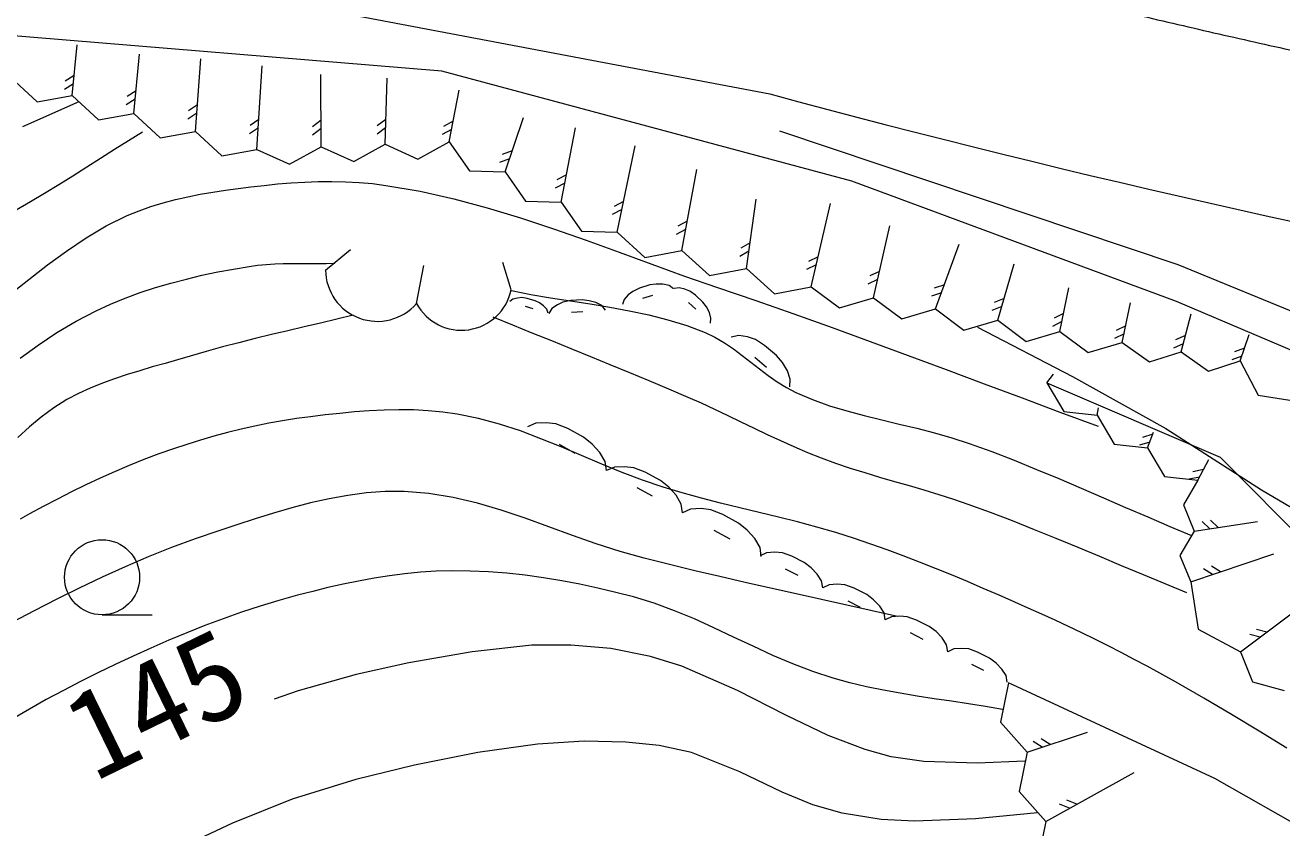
# Model space of a CAD drawing. Units: millimetres, scale not verified. Extents: x 40000 to 680000, y 20000 to 380000.
# Drawn here: x 206833 to 225637, y 262668 to 274683 of the extents above; entities that cross this region are included whole.
import ezdxf
from ezdxf.enums import TextEntityAlignment as Align

# ---------------------------------------------------------------- set-up
doc = ezdxf.new("R2010")
doc.units = ezdxf.units.MM
doc.header["$LTSCALE"] = 1000
doc.linetypes.add('CHAIN', pattern=[18.5, 12, -1.5, 3.5, -1.5])
doc.layers.add('M-BGD', color=7, linetype='Continuous', lineweight=13)
doc.layers.add('M-BMK', color=2, linetype='CHAIN', lineweight=13)
doc.styles.add('ＭＳ ゴシック', font='')
doc.styles.get('ＭＳ ゴシック').set_extended_font_data('MS Gothic')

msp = doc.modelspace()

# ---------------------------------------------------------------- linework, layer by layer
at = {"layer": 'M-BGD'}
for p, q in [((207353, 275669), (217975, 273653)), ((213070, 273992), (206348, 274547)), ((207539, 273629), (207612, 274386)), ((208460, 273360), (208545, 274250)), ((209381, 273091), (209461, 274177)), ((210302, 272822), (210380, 274072)), ((219203, 272346), (213070, 273992)), ((206617, 273898), (207011, 273533)), ((207556, 273806), (207422, 273719)), ((207568, 273931), (207434, 273843)), ((211261, 272860), (211259, 273942)), ((212219, 272899), (212248, 273887)), ((207011, 273533), (207539, 273629)), ((207539, 273629), (207932, 273264)), ((208493, 273701), (208359, 273614)), ((213177, 272937), (213326, 273711)), ((206800, 273164), (207639, 273540)), ((208481, 273577), (208347, 273489)), ((209411, 273491), (209279, 273401)), ((207932, 273264), (208460, 273360)), ((208460, 273360), (208853, 272995)), ((209401, 273367), (209269, 273276)), ((210330, 273272), (210199, 273180)), ((211260, 273260), (211135, 273159)), ((212230, 273270), (212102, 273174)), ((213236, 273243), (213094, 273168)), ((214015, 272485), (214290, 273302)), ((208853, 272995), (209381, 273091)), ((209381, 273091), (209774, 272726)), ((210323, 273147), (210192, 273055)), ((211260, 273135), (211135, 273034)), ((212226, 273145), (212098, 273049)), ((213212, 273120), (213071, 273046)), ((214853, 272034), (215066, 273146)), ((224087, 271094), (218126, 273095)), ((210791, 272601), (211261, 272860)), ((211261, 272860), (211749, 272640)), ((211749, 272640), (212219, 272899)), ((212219, 272899), (212708, 272678)), ((212708, 272678), (213177, 272937)), ((213177, 272937), (213483, 272502)), ((215691, 271582), (215959, 272874)), ((209774, 272726), (210302, 272822)), ((210302, 272822), (210791, 272601)), ((214082, 272683), (213931, 272628)), ((214121, 272802), (213971, 272747)), ((213483, 272502), (214015, 272485)), ((214015, 272485), (214321, 272050)), ((216659, 271311), (216882, 272520)), ((214907, 272318), (214766, 272244)), ((214931, 272441), (214789, 272366)), ((224061, 270545), (219203, 272346)), ((214321, 272050), (214853, 272034)), ((214853, 272034), (215159, 271598)), ((215761, 271921), (215618, 271848)), ((215787, 272043), (215644, 271970)), ((217627, 271039), (217770, 272079)), ((218595, 270768), (218884, 272012)), ((216739, 271747), (216598, 271672)), ((215159, 271598), (215691, 271582)), ((215691, 271582), (216107, 271204)), ((216716, 271624), (216575, 271549)), ((219525, 270601), (219773, 271678)), ((217680, 271425), (217542, 271344)), ((220456, 270434), (220808, 271404)), ((211327, 271017), (211702, 271324)), ((216107, 271204), (216659, 271311)), ((216659, 271311), (217075, 270933)), ((217663, 271302), (217525, 271220)), ((218698, 271215), (218554, 271145)), ((212689, 270515), (212801, 271084)), ((214106, 270722), (213983, 271129)), ((217075, 270933), (217627, 271039)), ((217627, 271039), (218043, 270662)), ((218670, 271093), (218526, 271024)), ((219616, 270997), (219472, 270928)), ((221386, 270266), (221633, 271109)), ((231111, 268217), (224087, 271094)), ((216179, 270794), (216027, 270747)), ((216276, 270808), (216179, 270794)), ((216377, 270806), (216276, 270808)), ((216468, 270784), (216377, 270806)), ((216532, 270737), (216468, 270784)), ((219588, 270875), (219444, 270806)), ((220587, 270795), (220435, 270744)), ((214199, 270598), (214131, 270581)), ((214263, 270604), (214199, 270598)), ((214347, 270591), (214263, 270604)), ((214462, 270557), (214347, 270591)), ((215858, 270644), (215795, 270574)), ((215924, 270698), (215858, 270644)), ((216027, 270747), (215924, 270698)), ((216074, 270594), (216227, 270642)), ((216617, 270752), (216543, 270740)), ((216702, 270733), (216617, 270752)), ((216777, 270703), (216702, 270733)), ((216864, 270642), (216777, 270703)), ((216972, 270538), (216864, 270642)), ((218043, 270662), (218595, 270768)), ((218595, 270768), (219018, 270452)), ((219018, 270452), (219525, 270601)), ((219525, 270601), (219949, 270285)), ((220544, 270678), (220393, 270626)), ((221482, 270591), (221333, 270530)), ((222317, 270099), (222450, 270752)), ((214131, 270581), (214083, 270545)), ((214313, 270476), (214428, 270442)), ((214528, 270524), (214462, 270557)), ((214590, 270481), (214528, 270524)), ((214637, 270429), (214590, 270481)), ((214657, 270373), (214637, 270429)), ((214715, 270440), (214668, 270369)), ((214797, 270496), (214715, 270440)), ((214879, 270535), (214797, 270496)), ((214997, 270559), (214879, 270535)), ((215167, 270569), (214997, 270559)), ((215270, 270558), (215167, 270569)), ((215374, 270530), (215270, 270558)), ((215461, 270484), (215374, 270530)), ((215516, 270419), (215461, 270484)), ((215795, 270574), (215769, 270499)), ((216760, 270533), (216869, 270430)), ((217027, 270465), (216972, 270538)), ((217072, 270381), (217027, 270465)), ((219949, 270285), (220456, 270434)), ((220456, 270434), (220879, 270117)), ((221446, 270471), (221298, 270410)), ((223248, 269932), (223374, 270527)), ((232076, 267142), (224061, 270545)), ((215007, 270389), (215177, 270399)), ((217095, 270297), (217072, 270381)), ((217086, 270223), (217095, 270297)), ((220879, 270117), (221386, 270266)), ((221386, 270266), (221810, 269950)), ((222347, 270246), (222204, 270173)), ((222372, 270369), (222229, 270296)), ((224130, 269794), (224278, 270360)), ((217510, 270036), (217398, 270011)), ((217642, 270015), (217510, 270036)), ((221810, 269950), (222317, 270099)), ((222317, 270099), (222740, 269783)), ((223275, 270061), (223132, 269990)), ((223301, 270184), (223158, 270112)), ((224193, 270036), (224047, 269971)), ((225013, 269656), (225149, 270054)), ((217760, 269975), (217642, 270015)), ((217898, 269889), (217760, 269975)), ((218073, 269740), (217898, 269889)), ((222740, 269783), (223248, 269932)), ((223248, 269932), (223655, 269642)), ((224162, 269915), (224016, 269850)), ((225078, 269847), (224928, 269793)), ((217749, 269713), (217925, 269565)), ((218164, 269634), (218073, 269740)), ((223655, 269642), (224130, 269794)), ((224130, 269794), (224537, 269505)), ((224537, 269505), (225013, 269656)), ((225038, 269728), (224887, 269674)), ((225013, 269656), (225281, 269145)), ((218239, 269509), (218164, 269634)), ((218282, 269382), (218239, 269509)), ((218276, 269268), (218282, 269382)), ((222121, 269331), (222222, 269461)), ((222121, 269331), (224712, 268218)), ((222121, 269331), (222376, 268899)), ((225281, 269145), (225851, 269052)), ((222376, 268899), (222875, 268844)), ((222875, 268844), (222894, 268953)), ((214474, 268727), (214351, 268672)), ((214631, 268732), (214474, 268727)), ((214776, 268714), (214631, 268732)), ((214954, 268646), (214776, 268714)), ((222875, 268844), (223130, 268412)), ((215190, 268515), (214954, 268646)), ((223704, 268560), (223552, 268510)), ((223628, 268357), (223716, 268591)), ((214823, 268409), (215059, 268278)), ((215319, 268412), (215190, 268515)), ((215434, 268286), (215319, 268412)), ((223130, 268412), (223628, 268357)), ((223660, 268443), (223508, 268394)), ((223628, 268357), (223883, 267926)), ((215513, 268150), (215434, 268286)), ((215531, 268016), (215513, 268150)), ((224381, 267871), (224543, 268180)), ((226193, 266731), (224712, 268218)), ((215650, 268069), (215531, 268016)), ((215801, 268074), (215650, 268069)), ((215940, 268057), (215801, 268074)), ((216112, 267991), (215940, 268057)), ((216339, 267865), (216112, 267991)), ((224464, 268030), (224307, 267999)), ((216463, 267767), (216339, 267865)), ((223883, 267926), (224381, 267871)), ((224381, 267871), (224164, 267504)), ((224407, 267919), (224250, 267888)), ((215986, 267764), (216213, 267638)), ((216574, 267645), (216463, 267767)), ((216650, 267514), (216574, 267645)), ((216668, 267385), (216650, 267514)), ((216791, 267440), (216668, 267385)), ((216948, 267446), (216791, 267440)), ((217093, 267427), (216948, 267446)), ((217271, 267359), (217093, 267427)), ((224164, 267504), (224327, 267111)), ((217507, 267228), (217271, 267359)), ((217635, 267126), (217507, 267228)), ((224327, 267111), (225272, 267252)), ((224561, 267146), (224444, 267255)), ((224685, 267164), (224568, 267273)), ((217140, 267123), (217376, 266992)), ((217751, 267000), (217635, 267126)), ((224327, 267111), (224110, 266744)), ((217830, 266864), (217751, 267000)), ((217848, 266730), (217830, 266864)), ((217928, 266784), (217833, 266738)), ((218050, 266792), (217928, 266784)), ((218163, 266782), (218050, 266792)), ((218303, 266733), (218163, 266782)), ((218490, 266638), (218303, 266733)), ((224110, 266744), (224273, 266351)), ((224273, 266351), (225516, 266768)), ((218207, 266547), (218394, 266451)), ((218593, 266562), (218490, 266638)), ((218686, 266467), (218593, 266562)), ((218750, 266363), (218686, 266467)), ((224599, 266460), (224464, 266547)), ((224717, 266500), (224583, 266586)), ((218768, 266259), (218750, 266363)), ((218863, 266306), (218768, 266259)), ((218985, 266314), (218863, 266306)), ((219097, 266303), (218985, 266314)), ((219238, 266255), (219097, 266303)), ((224273, 266351), (224385, 265640)), ((219425, 266159), (219238, 266255)), ((219527, 266083), (219425, 266159)), ((219620, 265988), (219527, 266083)), ((225019, 265303), (226135, 266141)), ((219142, 266068), (219329, 265972)), ((219685, 265885), (219620, 265988)), ((207984, 265856), (208734, 265856)), ((219703, 265781), (219685, 265885)), ((219797, 265827), (219703, 265781)), ((219919, 265835), (219797, 265827)), ((220032, 265825), (219919, 265835)), ((220172, 265777), (220032, 265825)), ((220359, 265681), (220172, 265777)), ((220077, 265590), (220264, 265494)), ((220462, 265605), (220359, 265681)), ((220555, 265510), (220462, 265605)), ((224385, 265640), (225019, 265303)), ((225314, 265524), (225159, 265564)), ((225414, 265599), (225259, 265639)), ((220620, 265406), (220555, 265510)), ((220638, 265303), (220620, 265406)), ((220727, 265347), (220638, 265303)), ((220844, 265354), (220727, 265347)), ((220951, 265345), (220844, 265354)), ((221085, 265298), (220951, 265345)), ((221263, 265207), (221085, 265298)), ((221361, 265135), (221263, 265207)), ((225019, 265303), (225200, 264851)), ((220994, 265120), (221172, 265029)), ((221449, 265045), (221361, 265135)), ((221511, 264946), (221449, 265045)), ((221546, 264838), (221427, 264249)), ((221528, 264847), (221511, 264946)), ((224632, 263407), (221546, 264838)), ((225200, 264851), (225670, 264724)), ((221427, 264249), (221826, 263801)), ((221826, 263801), (222728, 264098)), ((222049, 263875), (221915, 263962)), ((222168, 263914), (222034, 264001)), ((221826, 263801), (221706, 263213)), ((222105, 262765), (223428, 263498)), ((227512, 261763), (224632, 263407)), ((221706, 263213), (222105, 262765)), ((222568, 263021), (222420, 263082)), ((222458, 262961), (222310, 263021)), ((222105, 262765), (221986, 262177))]:
    msp.add_line(p, q, dxfattribs=at)
for points in [[(208591, 273082), (208381, 272952), (208171, 272820), (207962, 272688), (207754, 272555), (207545, 272423), (207335, 272292), (207124, 272163), (206912, 272036), (206698, 271913)], [(206608, 270655), (206887, 270875), (207167, 271093), (207452, 271302), (207744, 271499), (208046, 271677), (208361, 271832), (208537, 271904), (208715, 271967), (208897, 272023), (209081, 272072), (209266, 272114), (209454, 272151), (209642, 272184), (209830, 272213), (210019, 272238), (210208, 272262), (210409, 272285), (210611, 272305), (210814, 272321), (211017, 272333), (211220, 272340), (211424, 272342), (211626, 272338), (211829, 272328), (212030, 272310), (212231, 272285), (212742, 272197), (213247, 272084), (213748, 271950), (214245, 271799), (214738, 271635), (215230, 271462), (215720, 271284), (216210, 271104), (216700, 270927), (217191, 270757), (217765, 270562), (218337, 270361), (218907, 270156), (219477, 269948), (220045, 269738), (220613, 269526), (221181, 269314), (221749, 269102), (222317, 268891), (222886, 268682)], [(206757, 269698), (207030, 269894), (207309, 270080), (207597, 270251), (207894, 270407), (208111, 270506), (208332, 270597), (208556, 270679), (208783, 270754), (209013, 270822), (209245, 270883), (209479, 270938), (209714, 270988), (209949, 271032), (210184, 271072), (210312, 271090), (210439, 271102), (210567, 271109), (210695, 271113), (210824, 271115), (210953, 271115), (211082, 271114), (211211, 271114), (211339, 271115), (211468, 271118)], [(214111, 270710), (214402, 270652), (214696, 270601), (214991, 270555), (215286, 270509), (215581, 270461), (215873, 270408), (216164, 270347), (216450, 270274), (216732, 270187), (217009, 270082), (217155, 270011), (217295, 269929), (217430, 269838), (217561, 269740), (217691, 269639), (217820, 269537), (217951, 269438), (218085, 269344), (218223, 269258), (218367, 269183), (218615, 269078), (218868, 268987), (219126, 268908), (219386, 268838), (219649, 268773), (219913, 268711), (220177, 268648), (220439, 268581), (220699, 268507), (220956, 268423), (221295, 268299), (221633, 268169), (221968, 268034), (222302, 267895), (222634, 267753), (222966, 267610), (223298, 267465), (223630, 267321), (223962, 267178), (224287, 267042)], [(211742, 270343), (211498, 270283), (211253, 270224), (211008, 270166), (210763, 270108), (210519, 270050), (210274, 269991), (210030, 269930), (209787, 269866), (209544, 269799), (209303, 269729), (209115, 269673), (208926, 269619), (208736, 269566), (208547, 269510), (208359, 269453), (208172, 269391), (207989, 269324), (207808, 269250), (207630, 269168), (207458, 269077), (207262, 268954), (207075, 268816), (206897, 268668), (206724, 268511)], [(213831, 270316), (214123, 270197), (214415, 270078), (214708, 269960), (215000, 269842), (215292, 269723), (215584, 269604), (215876, 269484), (216167, 269363), (216458, 269241), (216747, 269116), (216948, 269027), (217147, 268935), (217345, 268841), (217543, 268746), (217740, 268651), (217938, 268556), (218137, 268464), (218337, 268374), (218538, 268288), (218742, 268207), (218958, 268127), (219176, 268054), (219396, 267985), (219617, 267918), (219839, 267854), (220060, 267790), (220282, 267726), (220503, 267659), (220722, 267589), (220940, 267514), (221271, 267392), (221601, 267266), (221929, 267136), (222256, 267003), (222582, 266869), (222908, 266733), (223234, 266597), (223560, 266460), (223886, 266325), (224212, 266192)], [(221082, 270163), (222505, 269426), (223900, 268644), (225334, 267729), (226822, 266849), (227926, 266305), (229210, 265737), (229868, 265503), (230602, 265304), (231684, 265103), (232879, 264935), (233772, 264797), (234746, 264586), (235344, 264404), (236088, 264114), (236463, 263947)], [(225712, 263861), (225299, 264115), (224884, 264365), (224467, 264611), (224046, 264852), (223622, 265086), (223428, 265190), (223233, 265292), (223037, 265392), (222840, 265490), (222642, 265586), (222443, 265681), (222244, 265774), (222044, 265866), (221843, 265956), (221642, 266045), (221406, 266149), (221169, 266252), (220931, 266353), (220693, 266453), (220454, 266550), (220214, 266646), (219973, 266739), (219731, 266829), (219488, 266915), (219244, 266998), (218962, 267088), (218677, 267169), (218391, 267246), (218103, 267318), (217815, 267388), (217527, 267458), (217239, 267529), (216952, 267602), (216666, 267680), (216382, 267765), (216072, 267870), (215765, 267987), (215460, 268112), (215157, 268241), (214854, 268369), (214549, 268493), (214243, 268609), (213933, 268712), (213619, 268797), (213299, 268862), (213082, 268892), (212863, 268912), (212644, 268923), (212423, 268925), (212203, 268920), (211982, 268909), (211761, 268893), (211541, 268872), (211321, 268848), (211103, 268822), (210894, 268794), (210686, 268760), (210479, 268723), (210272, 268681), (210067, 268634), (209862, 268584), (209658, 268529), (209456, 268471), (209254, 268408), (209054, 268342), (208831, 268264), (208609, 268180), (208390, 268091), (208171, 267998), (207955, 267901), (207740, 267801), (207527, 267696), (207315, 267589), (207105, 267479), (206897, 267366), (206759, 267287)], [(219887, 265830), (219508, 265917), (219128, 266002), (218748, 266087), (218368, 266171), (217988, 266256), (217609, 266342), (217229, 266429), (216851, 266517), (216472, 266609), (216095, 266703), (215735, 266804), (215378, 266921), (215023, 267046), (214669, 267175), (214314, 267302), (213958, 267421), (213600, 267527), (213239, 267612), (212874, 267673), (212505, 267702), (212222, 267701), (211940, 267681), (211659, 267644), (211380, 267593), (211101, 267531), (210824, 267458), (210549, 267378), (210275, 267293), (210003, 267205), (209733, 267116), (209377, 266994), (209024, 266863), (208674, 266722), (208328, 266574), (207984, 266419), (207643, 266257), (207305, 266090), (206969, 265917), (206636, 265741)], [(221455, 264437), (221201, 264482), (220947, 264523), (220692, 264562), (220437, 264601), (220182, 264640), (219928, 264682), (219675, 264728), (219423, 264780), (219173, 264839), (218925, 264907), (218618, 265007), (218318, 265122), (218021, 265250), (217727, 265385), (217434, 265523), (217140, 265661), (216846, 265794), (216548, 265918), (216246, 266030), (215938, 266124), (215671, 266193), (215403, 266257), (215133, 266315), (214861, 266367), (214588, 266411), (214314, 266449), (214040, 266478), (213765, 266499), (213490, 266511), (213215, 266514), (212981, 266508), (212748, 266493), (212516, 266470), (212284, 266440), (212053, 266404), (211822, 266362), (211592, 266315), (211364, 266263), (211136, 266208), (210910, 266149), (210629, 266070), (210350, 265985), (210072, 265894), (209797, 265797), (209523, 265695), (209251, 265587), (208981, 265475), (208713, 265358), (208447, 265238), (208182, 265114), (207922, 264988), (207663, 264858), (207405, 264725), (207150, 264587), (206897, 264446), (206647, 264299)], [(221791, 263666), (221079, 263635), (220279, 263660), (219793, 263733), (219401, 263839), (218849, 264051), (218216, 264356), (217493, 264724), (216660, 265087), (216188, 265232), (215596, 265350), (214996, 265404), (214416, 265400), (213521, 265300), (212574, 265136), (211787, 264965), (210919, 264720), (210560, 264596)], [(221981, 262893), (221052, 262801), (220138, 262768), (219641, 262795), (219059, 262887), (218619, 263013), (218160, 263202), (217526, 263507), (216806, 263794), (216318, 263901), (215819, 263952), (215199, 263965), (214500, 263921), (213606, 263795), (212658, 263605), (211783, 263390), (210829, 263095), (209934, 262736), (209021, 262309), (208309, 261927), (207624, 261503), (207056, 261093), (206523, 260642)]]:
    msp.add_lwpolyline(points, dxfattribs=at)
msp.add_circle((207984, 266419), 562, dxfattribs=at)
for centre, radius, start, end in [((260400, 430517), 157000, 251.84372, 275.89062), ((260400, 430517), 157500, 251.84372, 275.89062), ((260400, 430517), 162500, 254.86603, 265.01462), ((212104, 271026), 777, 180.6395, 318.8904), ((213360, 270878), 762, 208.4211, 348.1631)]:
    msp.add_arc(centre, radius, start, end, dxfattribs=at)
at = {"layer": 'M-BMK'}
msp.add_arc((260400, 430517), 160000, 254.86602, 262.02802, dxfattribs=at)

# ---------------------------------------------------------------- texts
at = {"layer": 'M-BGD', "style": 'ＭＳ ゴシック'}
msp.add_text('145', height=1320, rotation=25.983, dxfattribs=at).set_placement((208043, 262996), align=Align.BOTTOM_LEFT)

doc.saveas('drawing.dxf')
